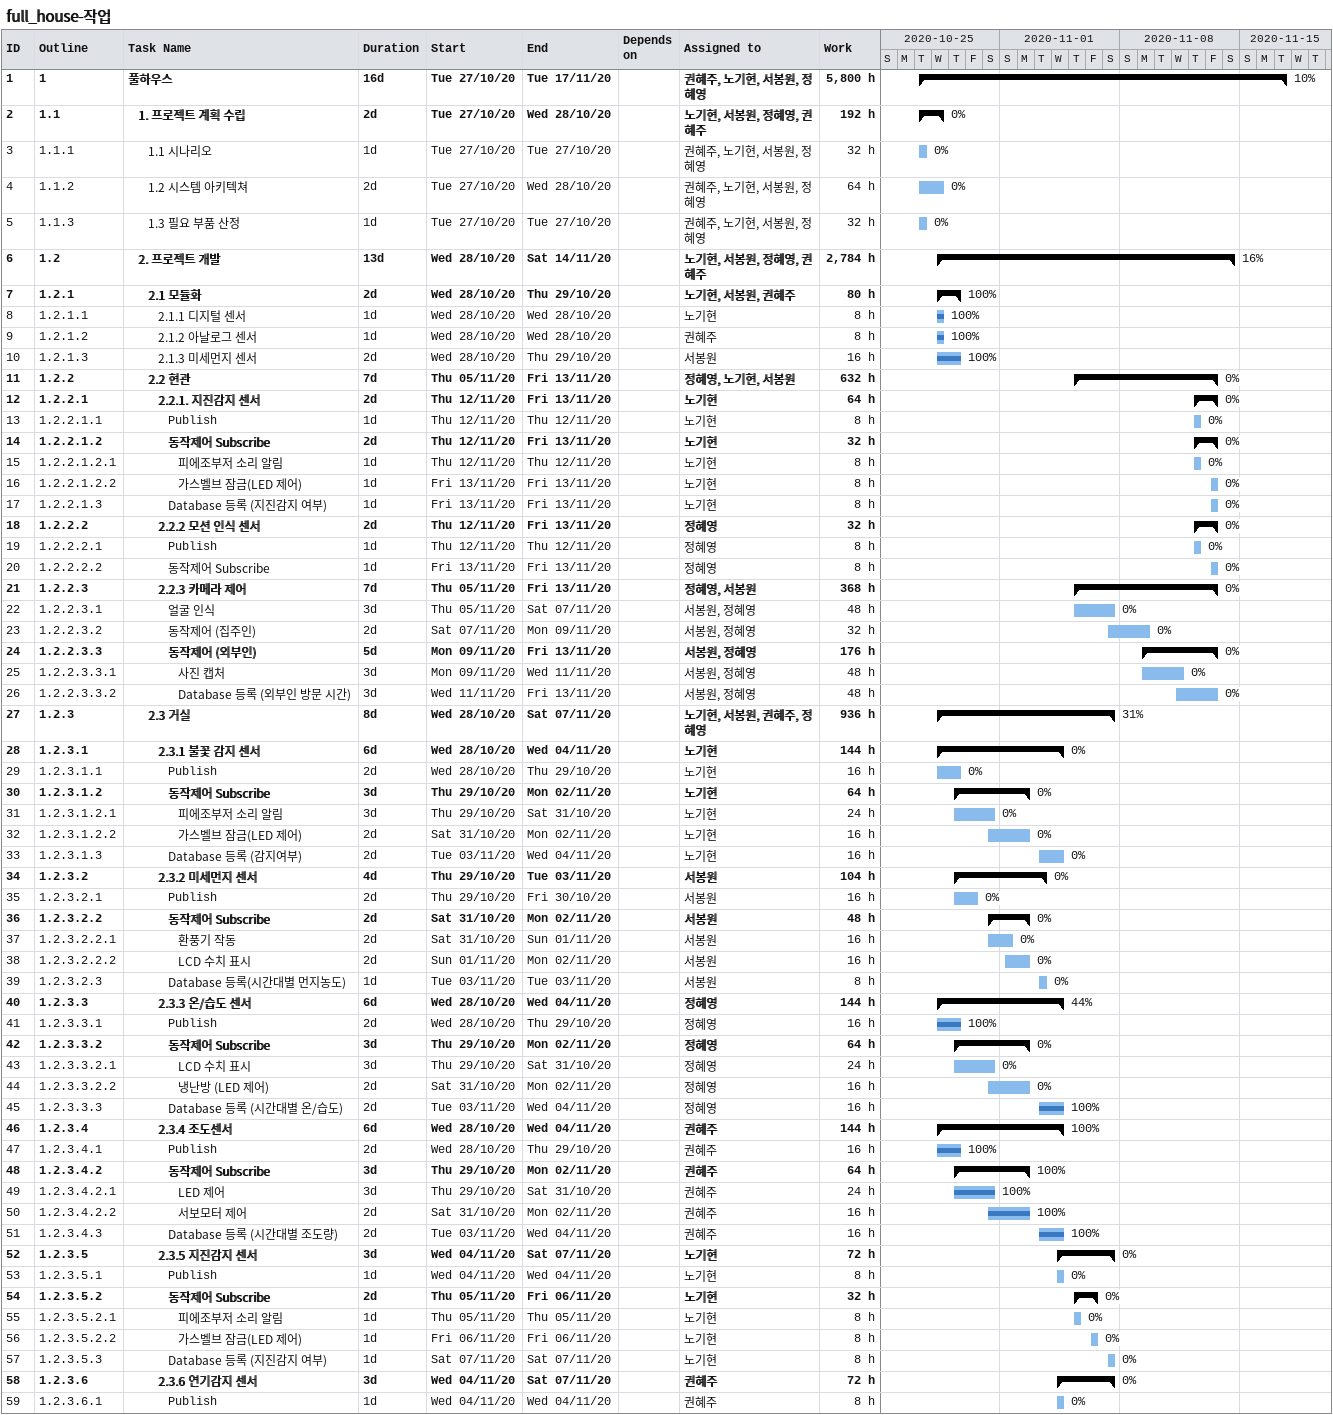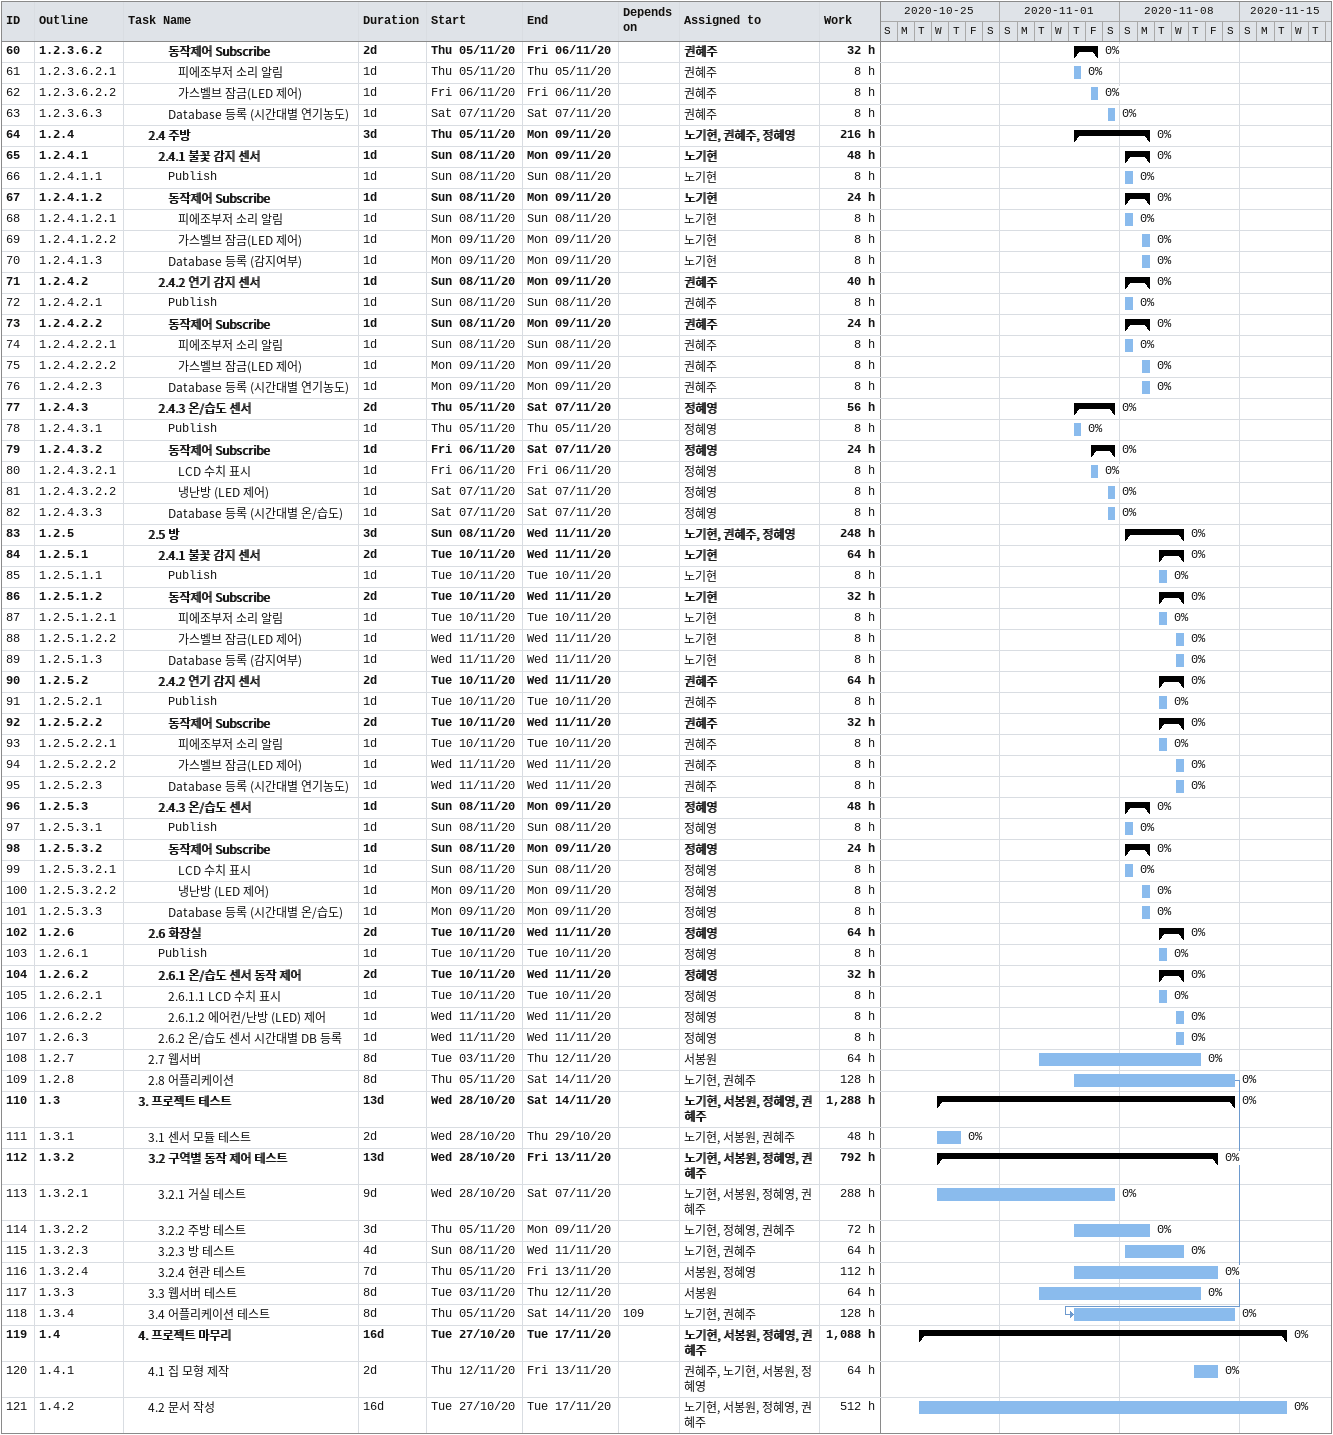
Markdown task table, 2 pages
full_house-작업

| ID | WBS | Task | Duration | Start | Finish | Predecessors | Resources | % complete | Work (h) |
|---|---|---|---|---|---|---|---|---|---|
| 1 | 1 | **풀하우스** | 16d | 2020-10-27 | 2020-11-17 |  | 권혜주, 노기현, 서봉원, 정혜영 | 10 | 5800 |
| 2 | 1.1 | **1. 프로젝트 계획 수립** | 2d | 2020-10-27 | 2020-10-28 |  | 노기현, 서봉원, 정혜영, 권혜주 | 0 | 192 |
| 3 | 1.1.1 | 1.1 시나리오 | 1d | 2020-10-27 | 2020-10-27 |  | 권혜주, 노기현, 서봉원, 정혜영 | 0 | 32 |
| 4 | 1.1.2 | 1.2 시스템 아키텍쳐 | 2d | 2020-10-27 | 2020-10-28 |  | 권혜주, 노기현, 서봉원, 정혜영 | 0 | 64 |
| 5 | 1.1.3 | 1.3 필요 부품 산정 | 1d | 2020-10-27 | 2020-10-27 |  | 권혜주, 노기현, 서봉원, 정혜영 | 0 | 32 |
| 6 | 1.2 | **2. 프로젝트 개발** | 13d | 2020-10-28 | 2020-11-14 |  | 노기현, 서봉원, 정혜영, 권혜주 | 16 | 2784 |
| 7 | 1.2.1 | **2.1 모듈화** | 2d | 2020-10-28 | 2020-10-29 |  | 노기현, 서봉원, 권혜주 | 100 | 80 |
| 8 | 1.2.1.1 | 2.1.1 디지털 센서 | 1d | 2020-10-28 | 2020-10-28 |  | 노기현 | 100 | 8 |
| 9 | 1.2.1.2 | 2.1.2 아날로그 센서 | 1d | 2020-10-28 | 2020-10-28 |  | 권혜주 | 100 | 8 |
| 10 | 1.2.1.3 | 2.1.3 미세먼지 센서 | 2d | 2020-10-28 | 2020-10-29 |  | 서봉원 | 100 | 16 |
| 11 | 1.2.2 | **2.2 현관** | 7d | 2020-11-05 | 2020-11-13 |  | 정혜영, 노기현, 서봉원 | 0 | 632 |
| 12 | 1.2.2.1 | **2.2.1. 지진감지 센서** | 2d | 2020-11-12 | 2020-11-13 |  | 노기현 | 0 | 64 |
| 13 | 1.2.2.1.1 | Publish | 1d | 2020-11-12 | 2020-11-12 |  | 노기현 | 0 | 8 |
| 14 | 1.2.2.1.2 | **동작제어 Subscribe** | 2d | 2020-11-12 | 2020-11-13 |  | 노기현 | 0 | 32 |
| 15 | 1.2.2.1.2.1 | 피에조부저 소리 알림 | 1d | 2020-11-12 | 2020-11-12 |  | 노기현 | 0 | 8 |
| 16 | 1.2.2.1.2.2 | 가스벨브 잠금(LED 제어) | 1d | 2020-11-13 | 2020-11-13 |  | 노기현 | 0 | 8 |
| 17 | 1.2.2.1.3 | Database 등록 (지진감지 여부) | 1d | 2020-11-13 | 2020-11-13 |  | 노기현 | 0 | 8 |
| 18 | 1.2.2.2 | **2.2.2 모션 인식 센서** | 2d | 2020-11-12 | 2020-11-13 |  | 정혜영 | 0 | 32 |
| 19 | 1.2.2.2.1 | Publish | 1d | 2020-11-12 | 2020-11-12 |  | 정혜영 | 0 | 8 |
| 20 | 1.2.2.2.2 | 동작제어 Subscribe | 1d | 2020-11-13 | 2020-11-13 |  | 정혜영 | 0 | 8 |
| 21 | 1.2.2.3 | **2.2.3 카메라 제어** | 7d | 2020-11-05 | 2020-11-13 |  | 정혜영, 서봉원 | 0 | 368 |
| 22 | 1.2.2.3.1 | 얼굴 인식 | 3d | 2020-11-05 | 2020-11-07 |  | 서봉원, 정혜영 | 0 | 48 |
| 23 | 1.2.2.3.2 | 동작제어 (집주인) | 2d | 2020-11-07 | 2020-11-09 |  | 서봉원, 정혜영 | 0 | 32 |
| 24 | 1.2.2.3.3 | **동작제어 (외부인)** | 5d | 2020-11-09 | 2020-11-13 |  | 서봉원, 정혜영 | 0 | 176 |
| 25 | 1.2.2.3.3.1 | 사진 캡처 | 3d | 2020-11-09 | 2020-11-11 |  | 서봉원, 정혜영 | 0 | 48 |
| 26 | 1.2.2.3.3.2 | Database 등록 (외부인 방문 시간) | 3d | 2020-11-11 | 2020-11-13 |  | 서봉원, 정혜영 | 0 | 48 |
| 27 | 1.2.3 | **2.3 거실** | 8d | 2020-10-28 | 2020-11-07 |  | 노기현, 서봉원, 권혜주, 정혜영 | 31 | 936 |
| 28 | 1.2.3.1 | **2.3.1 불꽃 감지 센서** | 6d | 2020-10-28 | 2020-11-04 |  | 노기현 | 0 | 144 |
| 29 | 1.2.3.1.1 | Publish | 2d | 2020-10-28 | 2020-10-29 |  | 노기현 | 0 | 16 |
| 30 | 1.2.3.1.2 | **동작제어 Subscribe** | 3d | 2020-10-29 | 2020-11-02 |  | 노기현 | 0 | 64 |
| 31 | 1.2.3.1.2.1 | 피에조부저 소리 알림 | 3d | 2020-10-29 | 2020-10-31 |  | 노기현 | 0 | 24 |
| 32 | 1.2.3.1.2.2 | 가스벨브 잠금(LED 제어) | 2d | 2020-10-31 | 2020-11-02 |  | 노기현 | 0 | 16 |
| 33 | 1.2.3.1.3 | Database 등록 (감지여부) | 2d | 2020-11-03 | 2020-11-04 |  | 노기현 | 0 | 16 |
| 34 | 1.2.3.2 | **2.3.2 미세먼지 센서** | 4d | 2020-10-29 | 2020-11-03 |  | 서봉원 | 0 | 104 |
| 35 | 1.2.3.2.1 | Publish | 2d | 2020-10-29 | 2020-10-30 |  | 서봉원 | 0 | 16 |
| 36 | 1.2.3.2.2 | **동작제어 Subscribe** | 2d | 2020-10-31 | 2020-11-02 |  | 서봉원 | 0 | 48 |
| 37 | 1.2.3.2.2.1 | 환풍기 작동 | 2d | 2020-10-31 | 2020-11-01 |  | 서봉원 | 0 | 16 |
| 38 | 1.2.3.2.2.2 | LCD 수치 표시 | 2d | 2020-11-01 | 2020-11-02 |  | 서봉원 | 0 | 16 |
| 39 | 1.2.3.2.3 | Database 등록(시간대별 먼지농도) | 1d | 2020-11-03 | 2020-11-03 |  | 서봉원 | 0 | 8 |
| 40 | 1.2.3.3 | **2.3.3 온/습도 센서** | 6d | 2020-10-28 | 2020-11-04 |  | 정혜영 | 44 | 144 |
| 41 | 1.2.3.3.1 | Publish | 2d | 2020-10-28 | 2020-10-29 |  | 정혜영 | 100 | 16 |
| 42 | 1.2.3.3.2 | **동작제어 Subscribe** | 3d | 2020-10-29 | 2020-11-02 |  | 정혜영 | 0 | 64 |
| 43 | 1.2.3.3.2.1 | LCD 수치 표시 | 3d | 2020-10-29 | 2020-10-31 |  | 정혜영 | 0 | 24 |
| 44 | 1.2.3.3.2.2 | 냉난방 (LED 제어) | 2d | 2020-10-31 | 2020-11-02 |  | 정혜영 | 0 | 16 |
| 45 | 1.2.3.3.3 | Database 등록 (시간대별 온/습도) | 2d | 2020-11-03 | 2020-11-04 |  | 정혜영 | 100 | 16 |
| 46 | 1.2.3.4 | **2.3.4 조도센서** | 6d | 2020-10-28 | 2020-11-04 |  | 권혜주 | 100 | 144 |
| 47 | 1.2.3.4.1 | Publish | 2d | 2020-10-28 | 2020-10-29 |  | 권혜주 | 100 | 16 |
| 48 | 1.2.3.4.2 | **동작제어 Subscribe** | 3d | 2020-10-29 | 2020-11-02 |  | 권혜주 | 100 | 64 |
| 49 | 1.2.3.4.2.1 | LED 제어 | 3d | 2020-10-29 | 2020-10-31 |  | 권혜주 | 100 | 24 |
| 50 | 1.2.3.4.2.2 | 서보모터 제어 | 2d | 2020-10-31 | 2020-11-02 |  | 권혜주 | 100 | 16 |
| 51 | 1.2.3.4.3 | Database 등록 (시간대별 조도량) | 2d | 2020-11-03 | 2020-11-04 |  | 권혜주 | 100 | 16 |
| 52 | 1.2.3.5 | **2.3.5 지진감지 센서** | 3d | 2020-11-04 | 2020-11-07 |  | 노기현 | 0 | 72 |
| 53 | 1.2.3.5.1 | Publish | 1d | 2020-11-04 | 2020-11-04 |  | 노기현 | 0 | 8 |
| 54 | 1.2.3.5.2 | **동작제어 Subscribe** | 2d | 2020-11-05 | 2020-11-06 |  | 노기현 | 0 | 32 |
| 55 | 1.2.3.5.2.1 | 피에조부저 소리 알림 | 1d | 2020-11-05 | 2020-11-05 |  | 노기현 | 0 | 8 |
| 56 | 1.2.3.5.2.2 | 가스벨브 잠금(LED 제어) | 1d | 2020-11-06 | 2020-11-06 |  | 노기현 | 0 | 8 |
| 57 | 1.2.3.5.3 | Database 등록 (지진감지 여부) | 1d | 2020-11-07 | 2020-11-07 |  | 노기현 | 0 | 8 |
| 58 | 1.2.3.6 | **2.3.6 연기감지 센서** | 3d | 2020-11-04 | 2020-11-07 |  | 권혜주 | 0 | 72 |
| 59 | 1.2.3.6.1 | Publish | 1d | 2020-11-04 | 2020-11-04 |  | 권혜주 | 0 | 8 |
| 60 | 1.2.3.6.2 | **동작제어 Subscribe** | 2d | 2020-11-05 | 2020-11-06 |  | 권혜주 | 0 | 32 |
| 61 | 1.2.3.6.2.1 | 피에조부저 소리 알림 | 1d | 2020-11-05 | 2020-11-05 |  | 권혜주 | 0 | 8 |
| 62 | 1.2.3.6.2.2 | 가스벨브 잠금(LED 제어) | 1d | 2020-11-06 | 2020-11-06 |  | 권혜주 | 0 | 8 |
| 63 | 1.2.3.6.3 | Database 등록 (시간대별 연기농도) | 1d | 2020-11-07 | 2020-11-07 |  | 권혜주 | 0 | 8 |
| 64 | 1.2.4 | **2.4 주방** | 3d | 2020-11-05 | 2020-11-09 |  | 노기현, 권혜주, 정혜영 | 0 | 216 |
| 65 | 1.2.4.1 | **2.4.1 불꽃 감지 센서** | 1d | 2020-11-08 | 2020-11-09 |  | 노기현 | 0 | 48 |
| 66 | 1.2.4.1.1 | Publish | 1d | 2020-11-08 | 2020-11-08 |  | 노기현 | 0 | 8 |
| 67 | 1.2.4.1.2 | **동작제어 Subscribe** | 1d | 2020-11-08 | 2020-11-09 |  | 노기현 | 0 | 24 |
| 68 | 1.2.4.1.2.1 | 피에조부저 소리 알림 | 1d | 2020-11-08 | 2020-11-08 |  | 노기현 | 0 | 8 |
| 69 | 1.2.4.1.2.2 | 가스벨브 잠금(LED 제어) | 1d | 2020-11-09 | 2020-11-09 |  | 노기현 | 0 | 8 |
| 70 | 1.2.4.1.3 | Database 등록 (감지여부) | 1d | 2020-11-09 | 2020-11-09 |  | 노기현 | 0 | 8 |
| 71 | 1.2.4.2 | **2.4.2 연기 감지 센서** | 1d | 2020-11-08 | 2020-11-09 |  | 권혜주 | 0 | 40 |
| 72 | 1.2.4.2.1 | Publish | 1d | 2020-11-08 | 2020-11-08 |  | 권혜주 | 0 | 8 |
| 73 | 1.2.4.2.2 | **동작제어 Subscribe** | 1d | 2020-11-08 | 2020-11-09 |  | 권혜주 | 0 | 24 |
| 74 | 1.2.4.2.2.1 | 피에조부저 소리 알림 | 1d | 2020-11-08 | 2020-11-08 |  | 권혜주 | 0 | 8 |
| 75 | 1.2.4.2.2.2 | 가스벨브 잠금(LED 제어) | 1d | 2020-11-09 | 2020-11-09 |  | 권혜주 | 0 | 8 |
| 76 | 1.2.4.2.3 | Database 등록 (시간대별 연기농도) | 1d | 2020-11-09 | 2020-11-09 |  | 권혜주 | 0 | 8 |
| 77 | 1.2.4.3 | **2.4.3 온/습도 센서** | 2d | 2020-11-05 | 2020-11-07 |  | 정혜영 | 0 | 56 |
| 78 | 1.2.4.3.1 | Publish | 1d | 2020-11-05 | 2020-11-05 |  | 정혜영 | 0 | 8 |
| 79 | 1.2.4.3.2 | **동작제어 Subscribe** | 1d | 2020-11-06 | 2020-11-07 |  | 정혜영 | 0 | 24 |
| 80 | 1.2.4.3.2.1 | LCD 수치 표시 | 1d | 2020-11-06 | 2020-11-06 |  | 정혜영 | 0 | 8 |
| 81 | 1.2.4.3.2.2 | 냉난방 (LED 제어) | 1d | 2020-11-07 | 2020-11-07 |  | 정혜영 | 0 | 8 |
| 82 | 1.2.4.3.3 | Database 등록 (시간대별 온/습도) | 1d | 2020-11-07 | 2020-11-07 |  | 정혜영 | 0 | 8 |
| 83 | 1.2.5 | **2.5 방** | 3d | 2020-11-08 | 2020-11-11 |  | 노기현, 권혜주, 정혜영 | 0 | 248 |
| 84 | 1.2.5.1 | **2.4.1 불꽃 감지 센서** | 2d | 2020-11-10 | 2020-11-11 |  | 노기현 | 0 | 64 |
| 85 | 1.2.5.1.1 | Publish | 1d | 2020-11-10 | 2020-11-10 |  | 노기현 | 0 | 8 |
| 86 | 1.2.5.1.2 | **동작제어 Subscribe** | 2d | 2020-11-10 | 2020-11-11 |  | 노기현 | 0 | 32 |
| 87 | 1.2.5.1.2.1 | 피에조부저 소리 알림 | 1d | 2020-11-10 | 2020-11-10 |  | 노기현 | 0 | 8 |
| 88 | 1.2.5.1.2.2 | 가스벨브 잠금(LED 제어) | 1d | 2020-11-11 | 2020-11-11 |  | 노기현 | 0 | 8 |
| 89 | 1.2.5.1.3 | Database 등록 (감지여부) | 1d | 2020-11-11 | 2020-11-11 |  | 노기현 | 0 | 8 |
| 90 | 1.2.5.2 | **2.4.2 연기 감지 센서** | 2d | 2020-11-10 | 2020-11-11 |  | 권혜주 | 0 | 64 |
| 91 | 1.2.5.2.1 | Publish | 1d | 2020-11-10 | 2020-11-10 |  | 권혜주 | 0 | 8 |
| 92 | 1.2.5.2.2 | **동작제어 Subscribe** | 2d | 2020-11-10 | 2020-11-11 |  | 권혜주 | 0 | 32 |
| 93 | 1.2.5.2.2.1 | 피에조부저 소리 알림 | 1d | 2020-11-10 | 2020-11-10 |  | 권혜주 | 0 | 8 |
| 94 | 1.2.5.2.2.2 | 가스벨브 잠금(LED 제어) | 1d | 2020-11-11 | 2020-11-11 |  | 권혜주 | 0 | 8 |
| 95 | 1.2.5.2.3 | Database 등록 (시간대별 연기농도) | 1d | 2020-11-11 | 2020-11-11 |  | 권혜주 | 0 | 8 |
| 96 | 1.2.5.3 | **2.4.3 온/습도 센서** | 1d | 2020-11-08 | 2020-11-09 |  | 정혜영 | 0 | 48 |
| 97 | 1.2.5.3.1 | Publish | 1d | 2020-11-08 | 2020-11-08 |  | 정혜영 | 0 | 8 |
| 98 | 1.2.5.3.2 | **동작제어 Subscribe** | 1d | 2020-11-08 | 2020-11-09 |  | 정혜영 | 0 | 24 |
| 99 | 1.2.5.3.2.1 | LCD 수치 표시 | 1d | 2020-11-08 | 2020-11-08 |  | 정혜영 | 0 | 8 |
| 100 | 1.2.5.3.2.2 | 냉난방 (LED 제어) | 1d | 2020-11-09 | 2020-11-09 |  | 정혜영 | 0 | 8 |
| 101 | 1.2.5.3.3 | Database 등록 (시간대별 온/습도) | 1d | 2020-11-09 | 2020-11-09 |  | 정혜영 | 0 | 8 |
| 102 | 1.2.6 | **2.6 화장실** | 2d | 2020-11-10 | 2020-11-11 |  | 정혜영 | 0 | 64 |
| 103 | 1.2.6.1 | Publish | 1d | 2020-11-10 | 2020-11-10 |  | 정혜영 | 0 | 8 |
| 104 | 1.2.6.2 | **2.6.1 온/습도 센서 동작 제어** | 2d | 2020-11-10 | 2020-11-11 |  | 정혜영 | 0 | 32 |
| 105 | 1.2.6.2.1 | 2.6.1.1 LCD 수치 표시 | 1d | 2020-11-10 | 2020-11-10 |  | 정혜영 | 0 | 8 |
| 106 | 1.2.6.2.2 | 2.6.1.2 에어컨/난방 (LED) 제어 | 1d | 2020-11-11 | 2020-11-11 |  | 정혜영 | 0 | 8 |
| 107 | 1.2.6.3 | 2.6.2 온/습도 센서 시간대별 DB 등록 | 1d | 2020-11-11 | 2020-11-11 |  | 정혜영 | 0 | 8 |
| 108 | 1.2.7 | 2.7 웹서버 | 8d | 2020-11-03 | 2020-11-12 |  | 서봉원 | 0 | 64 |
| 109 | 1.2.8 | 2.8 어플리케이션 | 8d | 2020-11-05 | 2020-11-14 |  | 노기현, 권혜주 | 0 | 128 |
| 110 | 1.3 | **3. 프로젝트 테스트** | 13d | 2020-10-28 | 2020-11-14 |  | 노기현, 서봉원, 정혜영, 권혜주 | 0 | 1288 |
| 111 | 1.3.1 | 3.1 센서 모듈 테스트 | 2d | 2020-10-28 | 2020-10-29 |  | 노기현, 서봉원, 권혜주 | 0 | 48 |
| 112 | 1.3.2 | **3.2 구역별 동작 제어 테스트** | 13d | 2020-10-28 | 2020-11-13 |  | 노기현, 서봉원, 정혜영, 권혜주 | 0 | 792 |
| 113 | 1.3.2.1 | 3.2.1 거실 테스트 | 9d | 2020-10-28 | 2020-11-07 |  | 노기현, 서봉원, 정혜영, 권혜주 | 0 | 288 |
| 114 | 1.3.2.2 | 3.2.2 주방 테스트 | 3d | 2020-11-05 | 2020-11-09 |  | 노기현, 정혜영, 권혜주 | 0 | 72 |
| 115 | 1.3.2.3 | 3.2.3 방 테스트 | 4d | 2020-11-08 | 2020-11-11 |  | 노기현, 권혜주 | 0 | 64 |
| 116 | 1.3.2.4 | 3.2.4 현관 테스트 | 7d | 2020-11-05 | 2020-11-13 |  | 서봉원, 정혜영 | 0 | 112 |
| 117 | 1.3.3 | 3.3 웹서버 테스트 | 8d | 2020-11-03 | 2020-11-12 |  | 서봉원 | 0 | 64 |
| 118 | 1.3.4 | 3.4 어플리케이션 테스트 | 8d | 2020-11-05 | 2020-11-14 | 109 | 노기현, 권혜주 | 0 | 128 |
| 119 | 1.4 | **4. 프로젝트 마무리** | 16d | 2020-10-27 | 2020-11-17 |  | 노기현, 서봉원, 정혜영, 권혜주 | 0 | 1088 |
| 120 | 1.4.1 | 4.1 집 모형 제작 | 2d | 2020-11-12 | 2020-11-13 |  | 권혜주, 노기현, 서봉원, 정혜영 | 0 | 64 |
| 121 | 1.4.2 | 4.2 문서 작성 | 16d | 2020-10-27 | 2020-11-17 |  | 노기현, 서봉원, 정혜영, 권혜주 | 0 | 512 |
